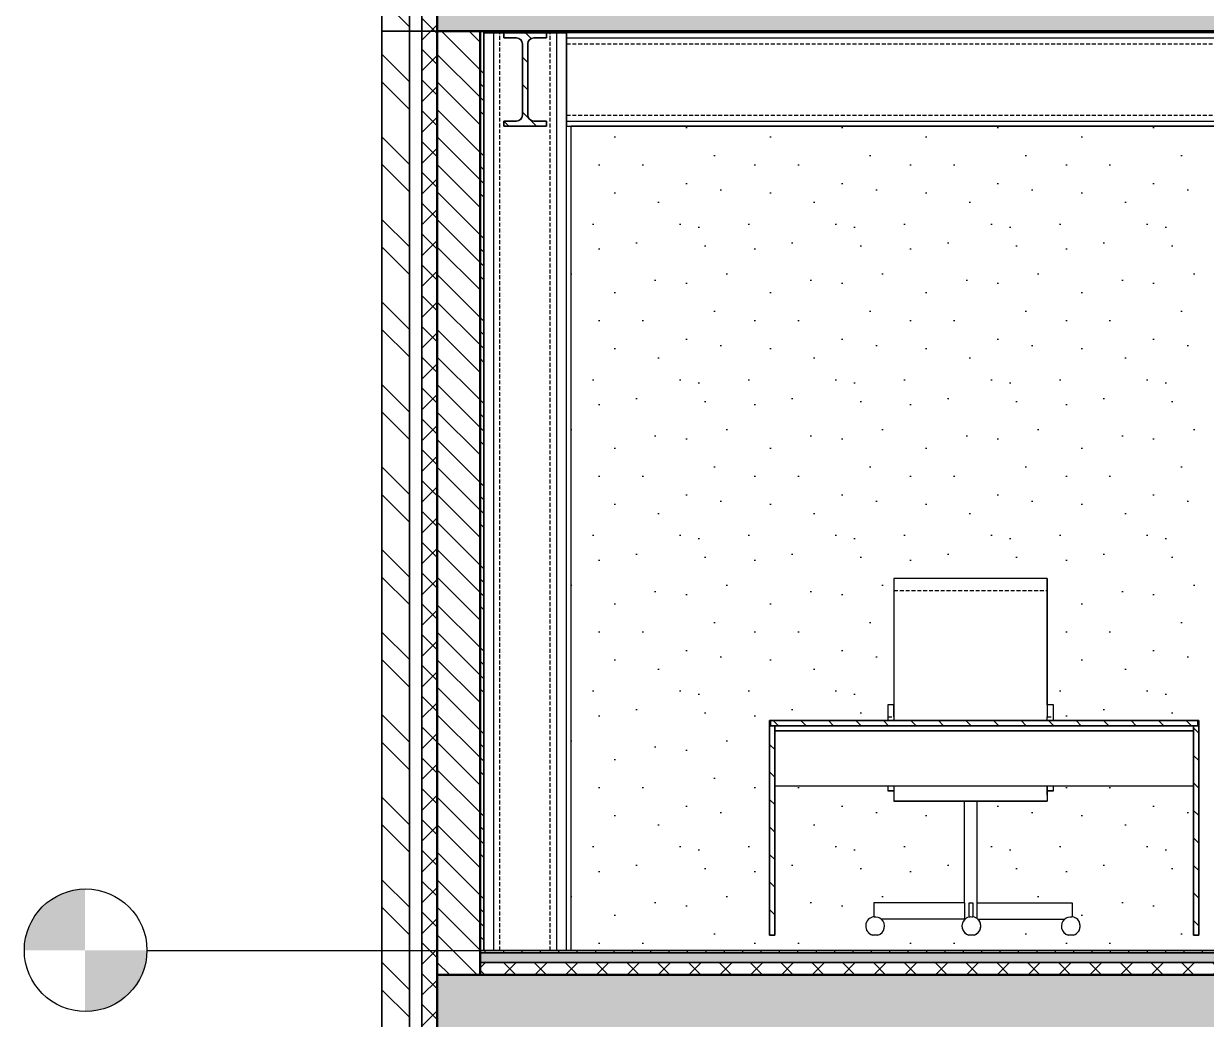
# Model space of a CAD drawing. Header units: millimetres. Extents: x -100 to 224448, y 0 to 22177.
# Drawn here: x 73510 to 77368, y 10125 to 13375 of the extents above; entities that cross this region are included whole.
import ezdxf

# ---------------------------------------------------------------- set-up
doc = ezdxf.new("R2010")
doc.units = ezdxf.units.MM
doc.linetypes.add('DASHED', pattern=[19.05, 12.7, -6.35])
doc.layers.get('0').update_dxf_attribs({"true_color": 0xdfdfdf})
for name, color, linetype in [('Background_0', 7, 'Continuous'), ('Background_Front bricks', 7, 'Continuous'), ('Boundary_0', 7, 'Continuous'), ('Boundary_Air', 7, 'Continuous'), ('Boundary_Cavity Wall_ Front', 7, 'Continuous'), ('Boundary_Floor_ Ceramic Tiles', 7, 'Continuous'), ('Boundary_Front bricks', 7, 'Continuous'), ('Boundary_Gypsum Board', 54, 'Continuous'), ('Boundary_Insulation_ Extruded Polystyrene', 42, 'Continuous'), ('Boundary_Insulation_ Polyurethane Foam', 42, 'Continuous'), ('Boundary_Screed', 7, 'Continuous'), ('Elevation_Plaster_ Cement', 7, 'Continuous'), ('Fill_0', 7, 'Continuous'), ('Fill_Concrete_ Reinforced', 85, 'Continuous'), ('Fill_Floor_ Ceramic Tiles', 251, 'Continuous'), ('Fill_Front bricks', 7, 'Continuous'), ('Fill_Gypsum Board', 251, 'Continuous'), ('Fill_Insulation_ Extruded Polystyrene', 42, 'Continuous'), ('Fill_Insulation_ Polyurethane Foam', 42, 'Continuous'), ('Fill_Screed', 251, 'Continuous'), ('Fill_Supporting Wall_ Brick', 11, 'Continuous'), ('Viewport border', 7, 'Continuous')]:
    doc.layers.add(name, color=color, linetype=linetype)
for name, color, linetype, lineweight in [('Background_Air', 7, 'Continuous', 9), ('Background_Concrete_ Reinforced', 7, 'Continuous', 9), ('Background_Floor_ Ceramic Tiles', 7, 'Continuous', 9), ('Background_Gypsum Board', 7, 'Continuous', 9), ('Background_Insulation_ Extruded Polystyrene', 7, 'Continuous', 9), ('Background_Insulation_ Polyurethane Foam', 7, 'Continuous', 9), ('Background_Plaster_ Cement', 7, 'Continuous', 9), ('Background_Screed', 7, 'Continuous', 9), ('Background_Supporting Wall_ Brick', 7, 'Continuous', 9), ('Boundary_Concrete_ Reinforced', 99, 'Continuous', 50), ('Boundary_Supporting Wall_ Brick', 14, 'Continuous', 50)]:
    doc.layers.add(name, color=color, linetype=linetype, lineweight=lineweight)
doc.layers.add('BIM_ROOM_LINES', color=7, linetype='Continuous', plot=False)
doc.styles.get("Standard").update_dxf_attribs({"font": 'arial.ttf'})
pattern_1 = [(45, (-5595.9, -5200), (-44.9013, 44.9013), [])]
pattern_2 = [(15, (-5595.9, -5200), (287.368, 497.736), [50.8, -355.6]), (105, (-5595.9, -5200), (-497.736, 287.368), [50.8, -355.6]), (150, (-5546.83, -5186.85), (-392.5523, -105.184), [71.842, -502.8944]), (15, (-5606, -4966.04), (287.368, 497.736), [50.8, -355.6]), (60, (-5574.9, -4984), (-105.184, 392.5523), [35.921, -538.8154]), (150, (-5574.9, -4984), (-392.5523, -105.184), [35.921, -538.8154]), (15, (-5485.1, -4828.46), (287.368, 497.736), [71.842, -334.558]), (60, (-5485.1, -4828.46), (-105.184, 392.5523), [50.8, -523.9364]), (150, (-5415.7, -4809.87), (-392.5523, -105.184), [50.8, -523.9364]), (105, (-5352.3, -5029.55), (-497.736, 287.368), [50.8, -355.6]), (60, (-5352.32, -5029.55), (-105.184, 392.5523), [35.921, -538.8154]), (150, (-5334.36, -4998.44), (-392.5523, -105.184), [35.921, -538.8154]), (15, (-5573.13, -5088.7), (287.368, 497.736), [25.4, -340.36]), (15, (-5305, -4911.7), (287.368, 497.736), [25.4, -340.36]), (105, (-5440.83, -4895.5), (-497.736, 287.368), [25.4, -340.36]), (150, (-5332.6, -5103.15), (-392.5523, -105.184), [35.921, -538.8154]), (150, (-5576.65, -4879.3), (-392.5523, -105.184), [35.921, -538.8154]), (60, (-5446.4, -5021.9), (-105.184, 392.5523), [35.921, -538.8154]), (105, (-5474.1, -5114.77), (-497.736, 287.368), [6.35, -400.05]), (105, (-5500.1, -4944.24), (-497.736, 287.368), [6.35, -400.05]), (105, (-5334.15, -4827.46), (-497.736, 287.368), [6.35, -400.05]), (105, (-5272.14, -5034.36), (-497.736, 287.368), [6.35, -400.05])]

# ---------------------------------------------------------------- blocks, each defined once
blk = doc.blocks.new('_StoryIndicator')
h = blk.add_hatch(color=256)
h.paths.add_polyline_path([(-198.9, 0.4), (1.1, 0.4), (1.1, 200.4, 0.414214)])
h.paths.add_polyline_path([(201.1, 0.4), (1.1, 0.4), (1.1, -199.6, 0.414214)])
blk.add_line((-200, 0), (-800, 0))
blk.add_circle((-1.1, -0.4), 200)
for tag, p in [('STORYNAME', (346.3, 56.7)), ('STORYELEVATION', (350.5, -171.6))]:
    blk.add_attdef(tag, p, '', height=100)
blk = doc.blocks.new("AA'__section__..%5CMainBuilding.dwg", base_point=(4426.8, -9050, 0))
at = {"layer": 'Elevation_Plaster_ Cement'}
h = blk.add_hatch(dxfattribs=at)
h.set_pattern_fill('DOTS2', color=256, scale=20, style=0)
h.paths.add_polyline_path([(6144.9, 4295), (6159.7, 4295), (6165.9, 4295), (6197.9, 4295), (10895.9, 4295), (10895.9, 4300), (6212.9, 4300), (6197.9, 4300), (6180.9, 4300), (6174.7, 4300), (6165.9, 4300), (6159.9, 4300), (6159.7, 4300), (6144.9, 4300), (5995.9, 4300), (5981.1, 4300), (5980.9, 4300), (5974.9, 4300), (5966.1, 4300), (5959.9, 4300), (5942.9, 4300), (5927.9, 4300), (5927.9, 4295), (5959.9, 4295), (5966.1, 4295), (5980.9, 4295), (5993.4, 4295), (6132.4, 4295)])
h = blk.add_hatch(dxfattribs=at)
h.set_pattern_fill('DOTS2', color=256, scale=20, style=0)
h.paths.add_polyline_path([(10745.9, 3440), (10745.9, 2050), (10895.9, 2050), (10895.9, 3990), (6212.9, 3990), (6212.9, 1300), (9945.9, 1300), (9945.9, 1836), (9777.5, 1836), (9777.5, 1350), (9760.5, 1350), (9760.5, 2050), (9763.5, 2050), (9945.9, 2050), (9945.9, 3440)])
h.paths.add_polyline_path([(8327.5, 1350), (8310.5, 1350), (8310.5, 2050), (8313.5, 2050), (8696.4, 2050), (8696.4, 2061.9), (8696.4, 2090.2), (8696.4, 2101.9), (8716.4, 2101.9), (8716.4, 2474.1), (8716.4, 2502.4), (8716.4, 2514.1), (9216.4, 2514.1), (9216.4, 2505.3), (9216.4, 2502.4), (9216.4, 2484.1), (9216.4, 2474.1), (9216.4, 2101.9), (9236.4, 2101.9), (9236.4, 2090.2), (9236.4, 2071.9), (9236.4, 2063.1), (9236.4, 2061.9), (9236.4, 2050), (9707.5, 2050), (9710.5, 2050), (9710.5, 1350), (9693.5, 1350), (9693.5, 1836), (9236.4, 1836), (9236.4, 1821.2), (9216.4, 1821.2), (9216.4, 1806.9), (9216.4, 1792.8), (9216.4, 1786.9), (8986.9, 1786.9), (8986.9, 1455.4), (9297.8, 1455.4), (9297.8, 1410, -0.168014), (9315.7, 1400.7, -0.191533), (9324.1, 1379.5, -0.331659), (9302.1, 1350), (9284.5, 1350, -0.131778), (9270.9, 1358.4, -0.414557), (9272.2, 1401.9), (8990.1, 1401.9, -0.006298), (8990.7, 1401.4, -0.008243), (8991.4, 1400.7, -0.191527), (8999.8, 1379.5, -0.331657), (8977.8, 1350), (8969, 1350), (8960.2, 1350, -0.131769), (8946.6, 1358.4, -0.414572), (8947.9, 1401.9), (8946.2, 1401.9), (8945.9, 1401.9), (8676, 1401.9, -0.206646), (8685.7, 1379.5, -0.331656), (8663.7, 1350), (8646.1, 1350, -0.131779), (8632.5, 1358.4, -0.606131), (8650.3, 1410), (8650.3, 1455.4), (8945.9, 1455.4), (8945.9, 1786.9), (8716.4, 1786.9), (8716.4, 1821.2), (8696.4, 1821.2), (8696.4, 1836), (8327.5, 1836)], flags=16)
h.paths.add_polyline_path([(6877.5, 1350), (6860.5, 1350), (6860.5, 2050), (6863.5, 2050), (7246.4, 2050), (7246.4, 2061.9), (7246.4, 2090.2), (7246.4, 2101.9), (7266.4, 2101.9), (7266.4, 2474.1), (7266.4, 2502.4), (7266.4, 2514.1), (7766.4, 2514.1), (7766.4, 2505.3), (7766.4, 2502.4), (7766.4, 2484.1), (7766.4, 2474.1), (7766.4, 2101.9), (7786.4, 2101.9), (7786.4, 2090.2), (7786.4, 2071.9), (7786.4, 2063.1), (7786.4, 2061.9), (7786.4, 2050), (8257.5, 2050), (8260.5, 2050), (8260.5, 1350), (8243.5, 1350), (8243.5, 1836), (7786.4, 1836), (7786.4, 1821.2), (7766.4, 1821.2), (7766.4, 1806.9), (7766.4, 1792.8), (7766.4, 1786.9), (7536.9, 1786.9), (7536.9, 1455.4), (7847.8, 1455.4), (7847.8, 1410, -0.168014), (7865.7, 1400.7, -0.191533), (7874.1, 1379.5, -0.331659), (7852.1, 1350), (7834.5, 1350, -0.131778), (7820.9, 1358.4, -0.414557), (7822.2, 1401.9), (7540.1, 1401.9, -0.006298), (7540.7, 1401.4, -0.008243), (7541.4, 1400.7, -0.191527), (7549.8, 1379.5, -0.331657), (7527.8, 1350), (7519, 1350), (7510.2, 1350, -0.131769), (7496.6, 1358.4, -0.414572), (7497.9, 1401.9), (7496.2, 1401.9), (7495.9, 1401.9), (7226, 1401.9, -0.206646), (7235.7, 1379.5, -0.331656), (7213.7, 1350), (7196.1, 1350, -0.131779), (7182.5, 1358.4, -0.606131), (7200.3, 1410), (7200.3, 1455.4), (7495.9, 1455.4), (7495.9, 1786.9), (7266.4, 1786.9), (7266.4, 1821.2), (7246.4, 1821.2), (7246.4, 1836), (6877.5, 1836)], flags=16)
at = {"layer": 'Fill_0', "extrusion": (-1.74004e-16, -9.1845e-30, -1)}
h = blk.add_hatch(dxfattribs=at)
h.set_pattern_fill('ANSI31', color=256, scale=20, style=0)
h.set_pattern_definition(pattern_1)
edge = h.paths.add_edge_path()
edge.add_line((-5993.4, 4278.3), (-5993.4, 4295))
edge.add_line((-5993.4, 4295), (-6132.4, 4295))
edge.add_line((-6132.4, 4295), (-6132.4, 4278.3))
edge.add_line((-6132.4, 4278.3), (-6091.5, 4278.3))
edge.add_spline(control_points=[(-6091.5, 4278.3), (-6071.6, 4278.3), (-6071.6, 4258.4)], knot_values=[-0.785398, -0.785398, -0.785398, 0.785398, 0.785398, 0.785398], weights=[1, 0.707107, 1], degree=2, periodic=0)
edge.add_line((-6071.6, 4258.4), (-6071.6, 4026.6))
edge.add_spline(control_points=[(-6071.6, 4026.6), (-6071.6, 4006.7), (-6091.5, 4006.7)], knot_values=[-0.785398, -0.785398, -0.785398, 0.785398, 0.785398, 0.785398], weights=[1, 0.707107, 1], degree=2, periodic=0)
edge.add_line((-6091.5, 4006.7), (-6132.4, 4006.7))
edge.add_line((-6132.4, 4006.7), (-6132.4, 3990))
edge.add_line((-6132.4, 3990), (-5993.4, 3990))
edge.add_line((-5993.4, 3990), (-5993.4, 4006.7))
edge.add_line((-5993.4, 4006.7), (-6034.3, 4006.7))
edge.add_spline(control_points=[(-6034.3, 4006.7), (-6054.2, 4006.7), (-6054.2, 4026.6)], knot_values=[-0.785398, -0.785398, -0.785398, 0.785398, 0.785398, 0.785398], weights=[1, 0.707107, 1], degree=2, periodic=0)
edge.add_line((-6054.2, 4026.6), (-6054.2, 4258.4))
edge.add_spline(control_points=[(-6054.2, 4258.4), (-6054.2, 4278.3), (-6034.3, 4278.3)], knot_values=[-0.785398, -0.785398, -0.785398, 0.785398, 0.785398, 0.785398], weights=[1, 0.707107, 1], degree=2, periodic=0)
edge.add_line((-6034.3, 4278.3), (-5993.4, 4278.3))
at = {"layer": 'Fill_0', "extrusion": (2.40032e-15, 6.69558e-17, -1)}
h = blk.add_hatch(dxfattribs=at)
h.set_pattern_fill('ANSI31', color=256, scale=20, style=0)
h.set_pattern_definition([(45, (-5595.9, -5200), (-44.9013, 44.9013), [])])
h.paths.add_polyline_path([(-6863.5, 2050), (-6863.5, 2033), (-6877.5, 2033), (-6877.5, 1350), (-6860.5, 1350), (-6860.5, 2050)])
at = {"layer": 'Fill_0', "extrusion": (5.36182e-17, -4.24176e-29, -1)}
h = blk.add_hatch(dxfattribs=at)
h.set_pattern_fill('ANSI31', color=256, scale=20, style=0)
h.set_pattern_definition(pattern_1)
h.paths.add_polyline_path([(-6863.5, 2050), (-8257.5, 2050), (-8257.5, 2033), (-6863.5, 2033)])
at = {"layer": 'Fill_0', "extrusion": (-9.05338e-16, 1.11462e-16, -1)}
h = blk.add_hatch(dxfattribs=at)
h.set_pattern_fill('ANSI31', color=256, scale=20, style=0)
h.set_pattern_definition([(45, (-5595.9, -5200), (-44.9013, 44.9013), [])])
h.paths.add_polyline_path([(-8257.5, 2033), (-8257.5, 2050), (-8260.5, 2050), (-8260.5, 1350), (-8243.5, 1350), (-8243.5, 2033)])
at = {"layer": 'Fill_Concrete_ Reinforced', "extrusion": (1.66128e-17, 2.88827e-15, -1)}
h = blk.add_hatch(dxfattribs=at)
h.set_pattern_fill('CONCRETE1', color=256, scale=20, angle=15, style=0)
h.set_pattern_definition(pattern_2)
h.paths.add_polyline_path([(-26015.9, 4300), (-5775.9, 4300), (-5775.9, 4470), (-5915.9, 4470), (-25875.9, 4470), (-26015.9, 4470)])
h = blk.add_hatch(dxfattribs=at)
h.set_pattern_fill('CONCRETE1', color=256, scale=20, angle=15, style=0)
h.set_pattern_definition(pattern_2)
h.paths.add_polyline_path([(-26015.9, 1050), (-5775.9, 1050), (-5775.9, 1220), (-5915.9, 1220), (-25875.9, 1220), (-26015.9, 1220)])
at = {"layer": 'Fill_Floor_ Ceramic Tiles', "extrusion": (2.10113e-17, -4.02994e-14, -1)}
h = blk.add_hatch(dxfattribs=at)
h.set_pattern_fill('_USER', color=256, scale=60, angle=90, style=0, pattern_type=0)
h.set_pattern_definition([(90, (-5595.9, -5200), (-60, -2e-13), [])])
h.paths.add_polyline_path([(-5915.9, 1300), (-25875.9, 1300), (-25875.9, 1292), (-5915.9, 1292)])
at = {"layer": 'Fill_Front bricks', "extrusion": (3.5967e-15, 3.90634e-16, -1)}
h = blk.add_hatch(dxfattribs=at)
h.set_pattern_fill('ANSI32', color=256, scale=20, style=0)
h.set_pattern_definition([(45, (-5595.9, -5200), (-134.704, 134.704), []), (45, (-5506.1, -5200), (-134.704, 134.704), [])])
h.paths.add_polyline_path([(-5595.9, 4300), (-5595.9, 4995), (-5685.9, 4995), (-5685.9, 4300)])
at = {"layer": 'Fill_Front bricks', "extrusion": (3.21963e-15, -2.08839e-17, -1)}
h = blk.add_hatch(dxfattribs=at)
h.set_pattern_fill('ANSI32', color=256, scale=20, style=0)
h.set_pattern_definition([(45, (-5595.9, -5200), (-134.704, 134.704), []), (45, (-5506.1, -5200), (-134.704, 134.704), [])])
h.paths.add_polyline_path([(-5595.9, 1050), (-5595.9, 4300), (-5685.9, 4300), (-5685.9, 1050)])
at = {"layer": 'Fill_Gypsum Board', "extrusion": (-2.84543e-14, -9.0497e-17, -1)}
h = blk.add_hatch(dxfattribs=at)
h.set_pattern_fill('ANSI34', color=256, scale=10, style=0)
h.set_pattern_definition([(45, (-5595.9, -5200), (-134.704, 134.704), []), (45, (-5551, -5200), (-134.704, 134.704), []), (45, (-5506.1, -5200), (-134.704, 134.704), []), (45, (-5461.2, -5200), (-134.704, 134.704), [])])
h.paths.add_polyline_path([(-5927.9, 4300), (-5927.9, 1300), (-5915.9, 1300), (-5915.9, 4300)])
at = {"layer": 'Fill_Insulation_ Extruded Polystyrene', "extrusion": (2.11813e-17, 8.48409e-16, -1)}
h = blk.add_hatch(dxfattribs=at)
h.set_pattern_fill('INSULATION', color=256, scale=20, style=0)
h.set_pattern_definition([(45, (-5595.9, -5200), (-50.28943, 50.28943), []), (135, (-5595.9, -5200), (-50.28943, -50.28943), [])])
h.paths.add_polyline_path([(-5915.9, 1260), (-25875.9, 1260), (-25875.9, 1220), (-5915.9, 1220)])
at = {"layer": 'Fill_Insulation_ Polyurethane Foam', "extrusion": (6.40106e-15, -6.69773e-18, -1)}
h = blk.add_hatch(dxfattribs=at)
h.set_pattern_fill('INSULATION', color=256, scale=20, style=0)
h.set_pattern_definition([(45, (-5595.9, -5200), (-50.28943, 50.28943), []), (135, (-5595.9, -5200), (-50.28943, -50.28943), [])])
h.paths.add_polyline_path([(-5725.9, 4300), (-5725.9, 4995), (-5775.9, 4995), (-5775.9, 4470), (-5775.9, 4300)])
at = {"layer": 'Fill_Insulation_ Polyurethane Foam', "extrusion": (5.34613e-15, -1.18733e-16, -1)}
h = blk.add_hatch(dxfattribs=at)
h.set_pattern_fill('INSULATION', color=256, scale=20, style=0)
h.set_pattern_definition([(45, (-5595.9, -5200), (-50.28943, 50.28943), []), (135, (-5595.9, -5200), (-50.28943, -50.28943), [])])
h.paths.add_polyline_path([(-5725.9, 1050), (-5725.9, 4300), (-5775.9, 4300), (-5775.9, 1220), (-5775.9, 1050)])
at = {"layer": 'Fill_Screed', "extrusion": (2.11813e-17, 1.06051e-15, -1)}
h = blk.add_hatch(dxfattribs=at)
h.set_pattern_fill('SCREED', color=256, scale=20, angle=15, style=0)
h.set_pattern_definition([(15, (-5595.9, -5200), (915.6406, 508.3053), [-127, 0, -381, 0]), (15, (-5599.19, -5187.73), (915.6406, 508.3053), [-50.8, 0, -177.8, 0, -91.44, 0, -381, 0]), (15, (-5602.47, -5175.47), (915.6406, 508.3053), [-25.4, 0, -127, 0, -127, 0, -279.4, 0, -91.44, 0]), (15, (-5605.76, -5163.2), (915.6406, 508.3053), [-91.44, 0, -406.4, 0]), (15, (-5609.05, -5150.93), (915.6406, 508.3053), [-304.8, 0, -304.8, 0]), (15, (-5612.34, -5138.66), (915.6406, 508.3053), [-431.8, 0]), (15, (-5615.62, -5126.4), (915.6406, 508.3053), [-127, 0, -558.8, 0]), (15, (-5618.9, -5114.13), (915.6406, 508.3053), [-177.8, 0, -101.6, 0]), (15, (-5622.2, -5101.86), (915.6406, 508.3053), [-254, 0]), (15, (-5628.77, -5077.33), (915.6406, 508.3053), [-35.56, 0, -381, 0, -228.6, 0]), (15, (-5632.06, -5065.06), (915.6406, 508.3053), [-50.8, 0, -5.08, 0, -127, 0]), (15, (-5635.34, -5052.8), (915.6406, 508.3053), [-25.4, 0, -330.2, 0, -381, 0]), (15, (-5638.63, -5040.53), (915.6406, 508.3053), [-254, 0]), (15, (-5641.92, -5028.26), (915.6406, 508.3053), [-127, 0, -533.4, 0]), (15, (-5648.5, -5003.72), (915.6406, 508.3053), [-609.6, 0]), (15, (-5651.78, -4991.46), (915.6406, 508.3053), [-127, 0, -10.16, 0, -177.8, 0]), (15, (-5655.07, -4979.2), (915.6406, 508.3053), [-35.56, 0, -254, 0, -101.6, 0, -177.8, 0, -203.2, 0]), (15, (-5658.35, -4966.92), (915.6406, 508.3053), [-76.2, 0, -101.6, 0, -254, 0, -10.16, 0, -127, 0]), (15, (-5661.64, -4954.65), (915.6406, 508.3053), [-254, 0])])
h.paths.add_polyline_path([(-5915.9, 1292), (-25875.9, 1292), (-25875.9, 1260), (-5915.9, 1260)])
at = {"layer": 'Fill_Supporting Wall_ Brick', "extrusion": (-1.93048e-15, 3.85792e-17, -1)}
h = blk.add_hatch(dxfattribs=at)
h.set_pattern_fill('ANSI31', color=256, scale=20, style=0)
h.set_pattern_definition([(45, (-5595.9, -5200), (-44.9013, 44.9013), [])])
h.paths.add_polyline_path([(-5775.9, 1220), (-5775.9, 4300), (-5915.9, 4300), (-5915.9, 1300), (-5915.9, 1220)])
at = {"linetype": 'DASHED', "extrusion": (0, 1, 1.06547e-32)}
for p, q in [((5980.9, 1300), (5980.9, 4295)), ((5995.9, 4300), (5995.9, 4300)), ((6144.9, 1300), (6144.9, 4295)), ((6159.9, 4300), (6159.9, 4300)), ((6197.9, 4258.4), (10895.9, 4258.4)), ((6197.9, 4026.6), (10895.9, 4026.6)), ((7266.4, 2474.1), (7766.4, 2474.1)), ((7766.4, 2474.1), (7766.4, 2474.1)), ((7246.4, 2061.9), (7266.4, 2061.9)), ((7766.4, 2061.9), (7786.4, 2061.9))]:
    blk.add_line(p, q, dxfattribs=at)
blk.add_line((5427.9, 1300), (41613.9, 1300))
blk.add_line((5427.9, 1300), (41613.9, 1300))
blk.add_line((5427.9, 1300), (41613.9, 1300))
at = {"layer": 'Background_0', "extrusion": (0, 1, 1.06547e-32)}
for p, q in [((5959.9, 4300), (5927.9, 4300)), ((5927.9, 4295), (5959.9, 4295)), ((5927.9, 1300), (5927.9, 4295)), ((5974.9, 4300), (5942.9, 4300)), ((5942.9, 4300), (5942.9, 4300)), ((5966.1, 4300), (5959.9, 4300)), ((5959.9, 4295), (5966.1, 4295)), ((5959.9, 4295), (5959.9, 1300)), ((5980.9, 4300), (5966.1, 4300)), ((5966.1, 4295), (5980.9, 4295)), ((5981.1, 4300), (5974.9, 4300)), ((5974.9, 4300), (5974.9, 4300)), ((6144.9, 4300), (5980.9, 4300)), ((5980.9, 4295), (5993.4, 4295)), ((5995.9, 4300), (5981.1, 4300)), ((6132.4, 4295), (5993.4, 4295)), ((5993.4, 4295), (5993.4, 4278.3)), ((6159.9, 4300), (5995.9, 4300)), ((6132.4, 4295), (6144.9, 4295)), ((6132.4, 4278.3), (6132.4, 4295)), ((6159.7, 4300), (6144.9, 4300)), ((6144.9, 4295), (6159.7, 4295)), ((6165.9, 4300), (6159.7, 4300)), ((6159.7, 4295), (6165.9, 4295)), ((6174.7, 4300), (6159.9, 4300)), ((6197.9, 4300), (6165.9, 4300)), ((6165.9, 4295), (6197.9, 4295)), ((6165.9, 1300), (6165.9, 4295)), ((6180.9, 4300), (6174.7, 4300)), ((6180.9, 4300), (6180.9, 4300)), ((6212.9, 4300), (6180.9, 4300)), ((10895.9, 4295), (6197.9, 4295)), ((6197.9, 1300), (6197.9, 4295)), ((6197.9, 4295), (6197.9, 4278.3)), ((6212.9, 4300), (6212.9, 4300)), ((6212.9, 4300), (6212.9, 4300)), ((5993.4, 4278.3), (6034.3, 4278.3)), ((6054.2, 4258.4), (6054.2, 4026.6)), ((6071.6, 4026.6), (6071.6, 4258.4)), ((6091.5, 4278.3), (6132.4, 4278.3)), ((6197.9, 4278.3), (6197.9, 4272.5)), ((6197.9, 4278.3), (10895.9, 4278.3)), ((6197.9, 4272.5), (6197.9, 4258.4)), ((6197.9, 4258.4), (6197.9, 4026.6)), ((6197.9, 4026.6), (6197.9, 4012.5)), ((5993.4, 4006.7), (5993.4, 3990)), ((6034.3, 4006.7), (5993.4, 4006.7)), ((5993.4, 3990), (6132.4, 3990)), ((6132.4, 4006.7), (6091.5, 4006.7)), ((6132.4, 3990), (6132.4, 4006.7)), ((6197.9, 4012.5), (6197.9, 4006.7)), ((6197.9, 4006.7), (10895.9, 4006.7)), ((6197.9, 4006.7), (6197.9, 3990)), ((6197.9, 3990), (10895.9, 3990)), ((10895.9, 3990), (6212.9, 3990)), ((6212.9, 3990), (6212.9, 3990)), ((6212.9, 1300), (6212.9, 3990)), ((7266.4, 2514.1), (7266.4, 2502.4)), ((7766.4, 2514.1), (7266.4, 2514.1)), ((7766.4, 2514.1), (7766.4, 2502.4)), ((7766.4, 2505.3), (7766.4, 2514.1)), ((7766.4, 2514.1), (7766.4, 2502.4)), ((7266.4, 2502.4), (7266.4, 2474.1)), ((7266.4, 2474.1), (7266.4, 2050)), ((7766.4, 2484.1), (7766.4, 2505.3)), ((7766.4, 2502.4), (7766.4, 2474.1)), ((7766.4, 2502.4), (7766.4, 2474.1)), ((7766.4, 2101.9), (7766.4, 2484.1)), ((7766.4, 2474.1), (7766.4, 2101.9)), ((7766.4, 2474.1), (7766.4, 2101.9)), ((7246.4, 2101.9), (7246.4, 2090.2)), ((7266.4, 2101.9), (7246.4, 2101.9)), ((7246.4, 2090.2), (7246.4, 2061.9)), ((7266.4, 2090.2), (7266.4, 2101.9)), ((7266.4, 2061.9), (7266.4, 2090.2)), ((7766.4, 2101.9), (7766.4, 2090.2)), ((7786.4, 2101.9), (7766.4, 2101.9)), ((7766.4, 2090.2), (7766.4, 2061.9)), ((7786.4, 2090.2), (7786.4, 2101.9)), ((7786.4, 2090.2), (7786.4, 2101.9)), ((7786.4, 2071.9), (7786.4, 2101.9)), ((7786.4, 2101.9), (7786.4, 2101.9)), ((7786.4, 2061.9), (7786.4, 2090.2)), ((7786.4, 2061.9), (7786.4, 2090.2)), ((6860.5, 2050), (6860.5, 1350)), ((6863.5, 2050), (6860.5, 2050)), ((6863.5, 2050), (6863.5, 2033)), ((6863.5, 2033), (6863.5, 2050)), ((8257.5, 2050), (6863.5, 2050)), ((7246.4, 2061.9), (7246.4, 2050)), ((7266.4, 2061.9), (7266.4, 2050)), ((7766.4, 2050), (7766.4, 2061.9)), ((7786.4, 2063.1), (7786.4, 2071.9)), ((7786.4, 2050), (7786.4, 2063.1)), ((7786.4, 2050), (7786.4, 2061.9)), ((7786.4, 2050), (7786.4, 2061.9)), ((8257.5, 2050), (8257.5, 2033)), ((8257.5, 2033), (8257.5, 2050)), ((8260.5, 2050), (8257.5, 2050)), ((8260.5, 1350), (8260.5, 2050)), ((8260.5, 2050), (8260.5, 2050)), ((8260.5, 1350), (8260.5, 2050)), ((8260.5, 1350), (8260.5, 2050)), ((8260.5, 1350), (8260.5, 2050)), ((6877.5, 2033), (6863.5, 2033)), ((6863.5, 2033), (8257.5, 2033)), ((6877.5, 1350), (6877.5, 2033)), ((8243.5, 2033), (6877.5, 2033)), ((6877.5, 1350), (6877.5, 2033)), ((6877.5, 2033), (8243.5, 2033)), ((6877.5, 2033), (6877.5, 2016)), ((6877.5, 2016), (6877.5, 1836)), ((8243.5, 2016), (6877.5, 2016)), ((6877.5, 2016), (8243.5, 2016)), ((8243.5, 2033), (8243.5, 1350)), ((8257.5, 2033), (8243.5, 2033)), ((7246.4, 1836), (6877.5, 1836)), ((7246.4, 1836), (6877.5, 1836)), ((6877.5, 1350), (6877.5, 1836)), ((6877.5, 1350), (6877.5, 1836)), ((8243.5, 1836), (6877.5, 1836)), ((6877.5, 1836), (6877.5, 1836)), ((7246.4, 1836), (7246.4, 1821.2)), ((7266.4, 1821.2), (7246.4, 1821.2)), ((7246.4, 1821.2), (7266.4, 1821.2)), ((7266.4, 1821.2), (7246.4, 1821.2)), ((7266.4, 1836), (7266.4, 1786.9)), ((7766.4, 1821.2), (7766.4, 1836)), ((7766.4, 1836), (7766.4, 1786.9)), ((7766.4, 1806.9), (7766.4, 1821.2)), ((7786.4, 1821.2), (7766.4, 1821.2)), ((7766.4, 1821.2), (7786.4, 1821.2)), ((7766.4, 1821.2), (7766.4, 1786.9)), ((7786.4, 1821.2), (7766.4, 1821.2)), ((8243.5, 1836), (7786.4, 1836)), ((8243.5, 1836), (7786.4, 1836)), ((7786.4, 1821.2), (7786.4, 1836)), ((7786.4, 1821.2), (7786.4, 1836)), ((7786.4, 1821.2), (7786.4, 1836)), ((7495.9, 1786.9), (7266.4, 1786.9)), ((7266.4, 1786.9), (7495.9, 1786.9)), ((7766.4, 1786.9), (7266.4, 1786.9)), ((7495.9, 1455.4), (7495.9, 1786.9)), ((7495.9, 1786.9), (7536.9, 1786.9)), ((7766.4, 1786.9), (7536.9, 1786.9)), ((7536.9, 1786.9), (7766.4, 1786.9)), ((7536.9, 1786.9), (7536.9, 1455.4)), ((7536.9, 1786.9), (7536.9, 1455.4)), ((7536.9, 1786.9), (7536.9, 1455.4)), ((7766.4, 1806.9), (7766.4, 1792.8)), ((7766.4, 1792.8), (7766.4, 1786.9)), ((7200.3, 1455.4), (7200.3, 1409.6)), ((7496.2, 1455.4), (7200.3, 1455.4)), ((7496.2, 1455.4), (7496.2, 1401.9)), ((7511.4, 1409), (7511.4, 1455.4)), ((7511.4, 1455.4), (7524.1, 1455.4)), ((7524.1, 1455.4), (7524.1, 1409.6)), ((7536.6, 1455.4), (7847.8, 1455.4)), ((7536.6, 1455.4), (7536.6, 1404.8)), ((7847.8, 1455.4), (7847.8, 1410)), ((7847.8, 1455.4), (7847.8, 1409.6)), ((7847.8, 1455.4), (7847.8, 1410)), ((7847.8, 1455.4), (7847.8, 1455.4)), ((7225.4, 1401.9), (7226, 1401.9)), ((7496.2, 1401.9), (7225.4, 1401.9)), ((7496.2, 1401.9), (7226, 1401.9)), ((7497.9, 1401.9), (7226, 1401.9)), ((7495.9, 1401.9), (7497.9, 1401.9)), ((7495.9, 1401.9), (7497.9, 1401.9)), ((7495.9, 1401.9), (7497.9, 1401.9)), ((7495.9, 1401.9), (7497.9, 1401.9)), ((7495.9, 1401.9), (7497.9, 1401.9)), ((7524.1, 1409.6), (7524.1, 1409.9)), ((7540.1, 1401.9), (7822.8, 1401.9)), ((7540.1, 1401.9), (7822.2, 1401.9)), ((7540.1, 1401.9), (7822.2, 1401.9)), ((7822.2, 1401.9), (7822.8, 1401.9)), ((7847.8, 1409.6), (7847.8, 1410)), ((6860.5, 1350), (6860.5, 1350)), ((6877.5, 1350), (6860.5, 1350)), ((6860.5, 1350), (6877.5, 1350)), ((6877.5, 1350), (6860.5, 1350)), ((6877.5, 1350), (6860.5, 1350)), ((7213.7, 1350), (7196.1, 1350)), ((7213.7, 1350), (7196.1, 1350)), ((7213.7, 1350), (7196.1, 1350)), ((7519, 1350), (7510.2, 1350)), ((7519, 1350), (7510.2, 1350)), ((7519, 1350), (7510.2, 1350)), ((7519, 1350), (7510.2, 1350)), ((7519, 1350), (7510.2, 1350)), ((7519, 1350), (7510.2, 1350)), ((7527.8, 1350), (7519, 1350)), ((7527.8, 1350), (7519, 1350)), ((7527.8, 1350), (7519, 1350)), ((7527.8, 1350), (7519, 1350)), ((7527.8, 1350), (7519, 1350)), ((7527.8, 1350), (7519, 1350)), ((7852.1, 1350), (7834.5, 1350)), ((7852.1, 1350), (7834.5, 1350)), ((7852.1, 1350), (7834.5, 1350)), ((8243.5, 1350), (8260.5, 1350)), ((8243.5, 1350), (8260.5, 1350)), ((8243.5, 1350), (8260.5, 1350)), ((8243.5, 1350), (8243.5, 1350)), ((8243.5, 1350), (8260.5, 1350))]:
    blk.add_line(p, q, dxfattribs=at)
at = {"layer": 'Background_0', "extrusion": (0, 0, -1)}
for centre, start, end in [((-6034.3, 4258.4), 90, 180), ((-6091.5, 4258.4), 0, 90), ((-6034.3, 4026.6), 180, 270), ((-6091.5, 4026.6), 270, 0)]:
    blk.add_arc(centre, 19.9, start, end, dxfattribs=at)
at = {"layer": 'Background_0'}
for centre, start, end in [((7204.9, 1379.5), 98.4809, 253.3948), ((7204.9, 1379.5), 286.6064, 46.7025), ((7204.9, 1379.5), 286.6064, 46.7025), ((7204.9, 1379.5), 286.6064, 46.7025), ((7519, 1379.5), 104.2703, 253.3945), ((7519, 1379.5), 133.2981, 253.3945), ((7519, 1379.5), 133.2934, 253.3945), ((7519, 1379.5), 286.6062, 80.5177), ((7519, 1379.5), 286.6062, 45.2587), ((7519, 1379.5), 286.6062, 43.3696), ((7519, 1379.5), 286.6062, 43.3705), ((7519, 1379.5), 286.6062, 43.3699), ((7519, 1379.5), 286.6062, 43.3696), ((7843.3, 1379.5), 133.2985, 253.394), ((7843.3, 1379.5), 286.6057, 81.5187), ((7843.3, 1379.5), 286.6057, 43.3708), ((7843.3, 1379.5), 286.6057, 43.369), ((7204.9, 1379.5), 223.3663, 253.3948), ((7204.9, 1379.5), 223.3668, 253.3948), ((7519, 1379.5), 223.3683, 253.3945), ((7519, 1379.5), 223.3682, 253.3945), ((7519, 1379.5), 223.3682, 253.3945), ((7843.3, 1379.5), 223.3657, 253.394), ((7843.3, 1379.5), 223.3675, 253.394)]:
    blk.add_arc(centre, 30.8, start, end, dxfattribs=at)
at = {"layer": 'Background_0', "extrusion": (2.73546e-15, 4.07942e-16, -1)}
for centre, start, end in [((-7204.9, 1379.5), 81.4007, 132.4489), ((-7843.3, 1379.5), 47.5511, 98.5993)]:
    blk.add_arc(centre, 30.4, start, end, dxfattribs=at)
at = {"layer": 'Background_0', "extrusion": (2.79669e-15, 4.07942e-16, -1)}
blk.add_arc((-7519, 1379.5), 30.5, 75.5688, 99.5879, dxfattribs=at)
at = {"layer": 'Background_Air', "extrusion": (0, 1, 1.06547e-32)}
for p, q in [((5685.9, 4995), (5685.9, 4300)), ((5725.9, 4300), (5725.9, 4995)), ((5725.9, 4300), (5685.9, 4300)), ((5685.9, 4300), (5725.9, 4300)), ((5685.9, 4300), (5685.9, 1050)), ((5725.9, 1050), (5725.9, 4300))]:
    blk.add_line(p, q, dxfattribs=at)
at = {"layer": 'Background_Concrete_ Reinforced', "extrusion": (0, 1, 1.06547e-32)}
for p, q in [((5775.9, 4470), (5775.9, 4300)), ((5775.9, 4300), (26015.9, 4300)), ((5915.9, 1220), (5775.9, 1220)), ((5775.9, 1220), (5775.9, 1050)), ((25875.9, 1220), (5915.9, 1220))]:
    blk.add_line(p, q, dxfattribs=at)
at = {"layer": 'Background_Floor_ Ceramic Tiles', "extrusion": (0, 1, 1.06547e-32)}
for p, q in [((25875.9, 1300), (5915.9, 1300)), ((5915.9, 1300), (5915.9, 1292)), ((5915.9, 1292), (25875.9, 1292))]:
    blk.add_line(p, q, dxfattribs=at)
at = {"layer": 'Background_Front bricks', "extrusion": (0, 1, 1.06547e-32)}
for p, q in [((5595.9, 4995), (5595.9, 4300)), ((5685.9, 4300), (5685.9, 4995)), ((5595.9, 4300), (5595.9, 1050)), ((5595.9, 4300), (5685.9, 4300)), ((5685.9, 4300), (5595.9, 4300)), ((5685.9, 1050), (5685.9, 4300))]:
    blk.add_line(p, q, dxfattribs=at)
at = {"layer": 'Background_Gypsum Board', "extrusion": (0, 1, 1.06547e-32)}
for p, q in [((5927.9, 4300), (5915.9, 4300)), ((5915.9, 4300), (5915.9, 1300)), ((5927.9, 1300), (5927.9, 4300)), ((5915.9, 1300), (5927.9, 1300))]:
    blk.add_line(p, q, dxfattribs=at)
at = {"layer": 'Background_Insulation_ Extruded Polystyrene', "extrusion": (0, 1, 1.06547e-32)}
for p, q in [((25875.9, 1260), (5915.9, 1260)), ((5915.9, 1260), (5915.9, 1220)), ((5915.9, 1220), (25875.9, 1220))]:
    blk.add_line(p, q, dxfattribs=at)
at = {"layer": 'Background_Insulation_ Polyurethane Foam', "extrusion": (0, 1, 1.06547e-32)}
for p, q in [((5725.9, 4995), (5725.9, 4300)), ((5775.9, 4300), (5775.9, 4470)), ((5725.9, 4300), (5775.9, 4300)), ((5775.9, 4300), (5725.9, 4300)), ((5725.9, 4300), (5725.9, 1050)), ((5775.9, 1220), (5775.9, 4300)), ((5775.9, 1050), (5775.9, 1220))]:
    blk.add_line(p, q, dxfattribs=at)
at = {"layer": 'Background_Plaster_ Cement', "extrusion": (0, 1, 1.06547e-32)}
for p, q in [((5927.9, 4300), (5927.9, 4295)), ((10895.9, 4300), (5927.9, 4300))]:
    blk.add_line(p, q, dxfattribs=at)
at = {"layer": 'Background_Screed', "extrusion": (0, 1, 1.06547e-32)}
for p, q in [((25875.9, 1292), (5915.9, 1292)), ((5915.9, 1292), (5915.9, 1260)), ((5915.9, 1260), (25875.9, 1260))]:
    blk.add_line(p, q, dxfattribs=at)
at = {"layer": 'Background_Supporting Wall_ Brick', "extrusion": (0, 1, 1.06547e-32)}
for p, q in [((5775.9, 4300), (5775.9, 1220)), ((5915.9, 4300), (5775.9, 4300)), ((5915.9, 1300), (5915.9, 4300)), ((5927.9, 4300), (5927.9, 4300)), ((5915.9, 1220), (5915.9, 1300)), ((5775.9, 1220), (5915.9, 1220))]:
    blk.add_line(p, q, dxfattribs=at)
at = {"layer": 'BIM_ROOM_LINES', "extrusion": (0, 1, 1.06547e-32)}
for p, q in [((5927.9, 4300), (10895.9, 4300)), ((5927.9, 4295), (5927.9, 4300)), ((5927.9, 4300), (25863.9, 4300)), ((5927.9, 1300), (5927.9, 4300)), ((25863.9, 1300), (5927.9, 1300))]:
    blk.add_line(p, q, dxfattribs=at)
at = {"layer": 'Boundary_0', "extrusion": (0, 1, 1.06547e-32)}
for p, q in [((5993.4, 4278.3), (5993.4, 4295)), ((5993.4, 4295), (6132.4, 4295)), ((6132.4, 4295), (6132.4, 4278.3)), ((6034.3, 4278.3), (5993.4, 4278.3)), ((6054.2, 4026.6), (6054.2, 4258.4)), ((6071.6, 4258.4), (6071.6, 4026.6)), ((6132.4, 4278.3), (6091.5, 4278.3)), ((5993.4, 3990), (5993.4, 4006.7)), ((5993.4, 4006.7), (6034.3, 4006.7)), ((6132.4, 3990), (5993.4, 3990)), ((6091.5, 4006.7), (6132.4, 4006.7)), ((6132.4, 4006.7), (6132.4, 3990)), ((6860.5, 1350), (6860.5, 2050)), ((6860.5, 2050), (6863.5, 2050)), ((6863.5, 2050), (8257.5, 2050)), ((6863.5, 2033), (6863.5, 2050)), ((6863.5, 2050), (6863.5, 2033)), ((8257.5, 2050), (8257.5, 2033)), ((8257.5, 2033), (8257.5, 2050)), ((8257.5, 2050), (8260.5, 2050)), ((8260.5, 2050), (8260.5, 1350)), ((8257.5, 2033), (6863.5, 2033)), ((6863.5, 2033), (6877.5, 2033)), ((6877.5, 2033), (6877.5, 1350)), ((8243.5, 1350), (8243.5, 2033)), ((8243.5, 2033), (8257.5, 2033)), ((6877.5, 1350), (6860.5, 1350)), ((8260.5, 1350), (8243.5, 1350))]:
    blk.add_line(p, q, dxfattribs=at)
at = {"layer": 'Boundary_0'}
for centre, start, end in [((6034.3, 4258.4), 0, 90), ((6091.5, 4258.4), 90, 180), ((6034.3, 4026.6), 270, 0), ((6091.5, 4026.6), 180, 270)]:
    blk.add_arc(centre, 19.9, start, end, dxfattribs=at)
at = {"layer": 'Boundary_Air', "extrusion": (0, 1, 1.06547e-32)}
for p, q in [((5685.9, 4300), (5685.9, 4995)), ((5725.9, 4995), (5725.9, 4300)), ((5685.9, 1050), (5685.9, 4300)), ((5685.9, 4300), (5725.9, 4300)), ((5725.9, 4300), (5685.9, 4300)), ((5725.9, 4300), (5725.9, 1050))]:
    blk.add_line(p, q, dxfattribs=at)
at = {"layer": 'Boundary_Cavity Wall_ Front', "extrusion": (0, 1, 1.06547e-32)}
for p, q in [((5595.9, 855), (5595.9, 4995)), ((5775.9, 4470), (5775.9, 4300)), ((5775.9, 4300), (5927.9, 4300)), ((5927.9, 4300), (5927.9, 1300)), ((5927.9, 1300), (5915.9, 1300)), ((5915.9, 1300), (5915.9, 1220)), ((5915.9, 1220), (5775.9, 1220)), ((5775.9, 1220), (5775.9, 1050))]:
    blk.add_line(p, q, dxfattribs=at)
at = {"layer": 'Boundary_Concrete_ Reinforced', "extrusion": (0, 1, 1.06547e-32)}
for p, q in [((5775.9, 4300), (5775.9, 4470)), ((26015.9, 4300), (5775.9, 4300)), ((5775.9, 1050), (5775.9, 1220)), ((5775.9, 1220), (5915.9, 1220)), ((5915.9, 1220), (25875.9, 1220))]:
    blk.add_line(p, q, dxfattribs=at)
at = {"layer": 'Boundary_Floor_ Ceramic Tiles', "extrusion": (0, 1, 1.06547e-32)}
for p, q in [((5915.9, 1300), (25875.9, 1300)), ((5915.9, 1292), (5915.9, 1300)), ((25875.9, 1292), (5915.9, 1292))]:
    blk.add_line(p, q, dxfattribs=at)
at = {"layer": 'Boundary_Front bricks', "extrusion": (0, 1, 1.06547e-32)}
for p, q in [((5595.9, 4300), (5595.9, 4995)), ((5685.9, 4995), (5685.9, 4300)), ((5595.9, 1050), (5595.9, 4300)), ((5595.9, 4300), (5685.9, 4300)), ((5685.9, 4300), (5595.9, 4300)), ((5685.9, 4300), (5685.9, 1050))]:
    blk.add_line(p, q, dxfattribs=at)
at = {"layer": 'Boundary_Gypsum Board', "extrusion": (0, 1, 1.06547e-32)}
for p, q in [((5915.9, 1300), (5915.9, 4300)), ((5915.9, 4300), (5927.9, 4300)), ((5927.9, 4300), (5927.9, 1300)), ((5927.9, 1300), (5915.9, 1300))]:
    blk.add_line(p, q, dxfattribs=at)
at = {"layer": 'Boundary_Insulation_ Extruded Polystyrene', "extrusion": (0, 1, 1.06547e-32)}
for p, q in [((5915.9, 1260), (25875.9, 1260)), ((5915.9, 1220), (5915.9, 1260)), ((25875.9, 1220), (5915.9, 1220))]:
    blk.add_line(p, q, dxfattribs=at)
at = {"layer": 'Boundary_Insulation_ Polyurethane Foam', "extrusion": (0, 1, 1.06547e-32)}
for p, q in [((5725.9, 4300), (5725.9, 4995)), ((5775.9, 4470), (5775.9, 4300)), ((5725.9, 1050), (5725.9, 4300)), ((5725.9, 4300), (5775.9, 4300)), ((5775.9, 4300), (5725.9, 4300)), ((5775.9, 4300), (5775.9, 1220)), ((5775.9, 1220), (5775.9, 1050))]:
    blk.add_line(p, q, dxfattribs=at)
at = {"layer": 'Boundary_Screed', "extrusion": (0, 1, 1.06547e-32)}
for p, q in [((5915.9, 1292), (25875.9, 1292)), ((5915.9, 1260), (5915.9, 1292)), ((25875.9, 1260), (5915.9, 1260))]:
    blk.add_line(p, q, dxfattribs=at)
at = {"layer": 'Boundary_Supporting Wall_ Brick', "extrusion": (0, 1, 1.06547e-32)}
for p, q in [((5775.9, 1220), (5775.9, 4300)), ((5775.9, 4300), (5915.9, 4300)), ((5915.9, 4300), (5915.9, 1300)), ((5915.9, 1300), (5915.9, 1220)), ((5915.9, 1220), (5775.9, 1220))]:
    blk.add_line(p, q, dxfattribs=at)
at = {"rotation": 180}
blk.add_blockref('_StoryIndicator', (4627.9, 1300), dxfattribs=at)
blk.add_blockref('_StoryIndicator', (4627.9, 1300), dxfattribs=at)
blk.add_blockref('_StoryIndicator', (4627.9, 1300), dxfattribs=at)

msp = doc.modelspace()

# ---------------------------------------------------------------- block references
at = {"layer": 'Viewport border'}
msp.add_blockref("AA'__section__..%5CMainBuilding.dwg", (73509.6, 0), dxfattribs=at)

doc.saveas('drawing.dxf')
